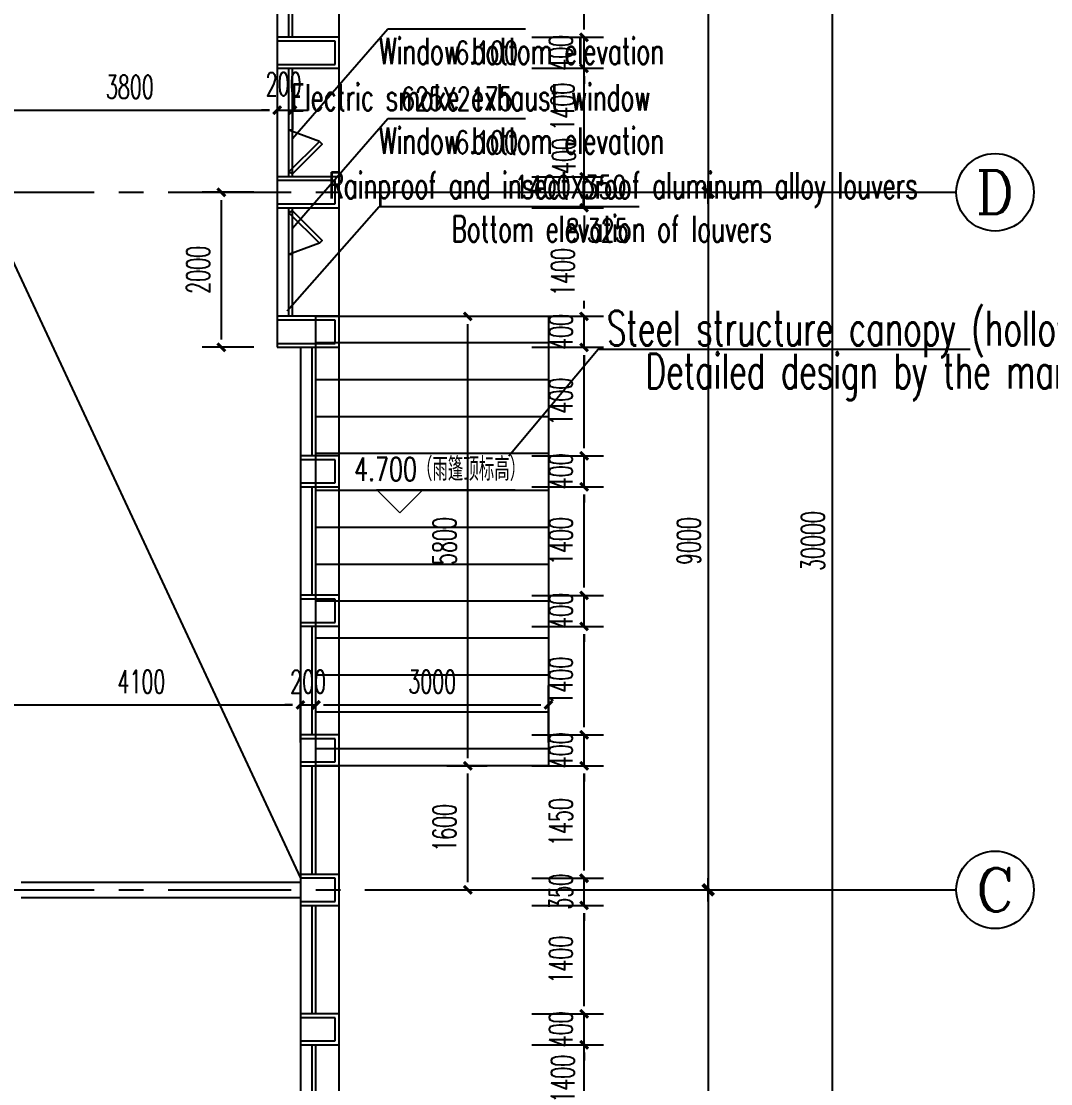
# Model space of a CAD drawing. Extents: x 824790 to 994147, y 4290613 to 4374713.
# Drawn here: x 949310 to 962588, y 4326693 to 4340402 of the extents above; entities that cross this region are included whole.
import ezdxf
from ezdxf.enums import TextEntityAlignment as Align

# ---------------------------------------------------------------- set-up
doc = ezdxf.new("R2010")
doc.units = 0
doc.header["$LTSCALE"] = 1000
doc.header["$MEASUREMENT"] = 0
for name, pattern in [('ACAD_ISO08W100', [36, 24, -3, 6, -3]), ('CENTER', [50.8, 31.75, -6.35, 6.35, -6.35]), ('DOTE', [2.42, 2, -0.2, 0.02, -0.2])]:
    doc.linetypes.add(name, pattern=pattern)
doc.layers.get('0').update_dxf_attribs({"color": 255, "linetype": 'CONTINUOUS'})
for name, color, linetype in [('A-AXIS', 3, 'CONTINUOUS'), ('A-AXIS-TEXT', 7, 'CONTINUOUS'), ('A-DIM', 201, 'CONTINUOUS'), ('A-DOTE', 8, 'ACAD_ISO08W100'), ('A-FACADE', 5, 'CONTINUOUS'), ('A-FIN-GRAN', 34, 'CONTINUOUS'), ('A-LINE', 254, 'CONTINUOUS'), ('A-NOTE', 150, 'CONTINUOUS'), ('A-WALL', 2, 'CONTINUOUS'), ('A-WINDOW', 4, 'CONTINUOUS'), ('A_DIM_EX1', 171, 'CONTINUOUS'), ('AXIS_TEXT', 7, 'CONTINUOUS'), ('DOTE', 17, 'DOTE'), ('PUB_TEXT', 7, 'CONTINUOUS'), ('WINDOW', 4, 'CONTINUOUS')]:
    doc.layers.add(name, color=color, linetype=linetype)
doc.layers.add('A_LEVEL', color=135, linetype='CONTINUOUS', lineweight=0)
doc.styles.add('_TCH_DIM', font='SIMPLEX', dxfattribs={"bigfont": 'GBCBIG'})
doc.styles.add('COMPLEX', font='COMPLEX')
doc.styles.add('DIM_FONT', font='SIMPLEX.shx', dxfattribs={"width": 0.6, "bigfont": 'GBCBIG.shx'})
doc.styles.add('MEN', font='tjromans.shx', dxfattribs={"width": 0.7, "bigfont": 'tjhztxt.shx'})
doc.styles.add('TONGJI-FONT', font='simplex.shx')
doc.dimstyles.new('DIM100', dxfattribs={"dimscale": 100, "dimtxt": 3, "dimasz": 0.01, "dimexe": 1, "dimexo": 1, "dimgap": 1, "dimtad": 1, "dimdec": 0, "dimtxsty": 'DIM_FONT', "dimblk1": 'h-_DIMX', "dimblk2": 'h-_DIMX', "dimsah": 1, "dimcen": 0.01, "dimclrd": 256, "dimclre": 256, "dimclrt": 7, "dimadec": 3, "dimazin": 3, "dimtfac": 1, "dimtdec": 0, "dimtix": 1, "dimtmove": 2, "dimatfit": 3, "dimldrblk": 'h-_DIMX', "dimtzin": 5, "dimarcsym": 0})
doc.dimstyles.new('DIMN', dxfattribs={"dimtxt": 300, "dimasz": 100, "dimexe": 250, "dimexo": 300, "dimgap": 150, "dimtad": 1, "dimdec": 0, "dimtxsty": 'DIM_FONT', "dimblk": 'h-_ArchTick', "dimcen": 2.5, "dimclrt": 7, "dimazin": 2, "dimtfac": 1, "dimtdec": 0, "dimtix": 1, "dimtmove": 2, "dimatfit": 3, "dimarcsym": 0})

# ---------------------------------------------------------------- blocks, each defined once
blk = doc.blocks.new('h-_DIMX')
blk.add_line((-150, 0), (150, 0))
at = {"const_width": 50}
blk.add_lwpolyline([(-70, -70), (70, 70)], dxfattribs=at)
blk = doc.blocks.new('*D68')
at = {"layer": 'A-AXIS', "lineweight": -2, "transparency": 16777216}
for p, q in [((-2486628, -1751229), (-2482369, -1751229)), ((-2482469, -1751230), (-2482469, -1760228)), ((-2486628, -1760229), (-2482369, -1760229))]:
    blk.add_line(p, q, dxfattribs=at)
for p, rotation in [((-2482469, -1751229), 90), ((-2482469, -1760229), 270)]:
    blk.add_blockref('h-_DIMX', p, dxfattribs=dict(at, rotation=rotation))
at = {"layer": 'A-AXIS', "color": 7, "transparency": 16777216, "insert": (-2482719, -1755729), "char_height": 300, "attachment_point": 5, "rotation": 90, "style": 'DIM_FONT'}
blk.add_mtext('\\A1;9000', dxfattribs=at)
blk = doc.blocks.new('*D69')
at = {"layer": 'A-AXIS', "lineweight": -2, "transparency": 16777216}
for p, q in [((-2486628, -1760229), (-2482369, -1760229)), ((-2482469, -1760230), (-2482469, -1769228)), ((-2486628, -1769229), (-2482369, -1769229))]:
    blk.add_line(p, q, dxfattribs=at)
for p, rotation in [((-2482469, -1760229), 90), ((-2482469, -1769229), 270)]:
    blk.add_blockref('h-_DIMX', p, dxfattribs=dict(at, rotation=rotation))
at = {"layer": 'A-AXIS', "color": 7, "transparency": 16777216, "insert": (-2482719, -1764729), "char_height": 300, "attachment_point": 5, "rotation": 90, "style": 'DIM_FONT'}
blk.add_mtext('\\A1;9000', dxfattribs=at)
blk = doc.blocks.new('*D70')
at = {"layer": 'A-AXIS', "lineweight": -2, "transparency": 16777216}
for p, q in [((-2486628, -1769229), (-2482369, -1769229)), ((-2482469, -1769230), (-2482469, -1778228)), ((-2486628, -1778229), (-2482369, -1778229))]:
    blk.add_line(p, q, dxfattribs=at)
for p, rotation in [((-2482469, -1769229), 90), ((-2482469, -1778229), 270)]:
    blk.add_blockref('h-_DIMX', p, dxfattribs=dict(at, rotation=rotation))
at = {"layer": 'A-AXIS', "color": 7, "transparency": 16777216, "insert": (-2482719, -1773729), "char_height": 300, "attachment_point": 5, "rotation": 90, "style": 'DIM_FONT'}
blk.add_mtext('\\A1;9000', dxfattribs=at)
blk = doc.blocks.new('*D73')
at = {"layer": 'A-AXIS', "lineweight": -2, "transparency": 16777216}
for p, q in [((-2486628, -1749729), (-2480769, -1749729)), ((-2480869, -1749730), (-2480869, -1779728)), ((-2486628, -1779729), (-2480769, -1779729))]:
    blk.add_line(p, q, dxfattribs=at)
for p, rotation in [((-2480869, -1749729), 90), ((-2480869, -1779729), 270)]:
    blk.add_blockref('h-_DIMX', p, dxfattribs=dict(at, rotation=rotation))
at = {"layer": 'A-AXIS', "color": 7, "transparency": 16777216, "insert": (-2481119, -1764729), "char_height": 300, "attachment_point": 5, "rotation": 90, "style": 'DIM_FONT'}
blk.add_mtext('\\A1;30000', dxfattribs=at)
blk = doc.blocks.new('h-_AXISO')
blk.add_circle((0, 0), 0.5)
at = {"layer": 'A-AXIS-TEXT', "style": 'COMPLEX', "width": 1.041667}
blk.add_attdef('A', text='', height=0.56, dxfattribs=at).set_placement((-0.25, -0.28), (0.25, -0.28), align=Align.FIT)
blk = doc.blocks.new('h-轴号横')
at = {"layer": 'DOTE', "linetype": 'ACAD_ISO08W100'}
for p, q in [((-2483711, -1894986), (-2479101, -1894986)), ((-2483711, -1903986), (-2479101, -1903986))]:
    blk.add_line(p, q, dxfattribs=at)
at = {"layer": 'A-AXIS'}
ref = blk.add_blockref('h-_AXISO', (-2478601, -1894986), dxfattribs=dict(at, xscale=1000, yscale=1000, zscale=1000))
ref.add_attrib('A', 'D', dxfattribs={"layer": 'AXIS_TEXT', "height": 560, "style": 'COMPLEX', "width": 1.102941}).set_placement((-2478851, -1895266), (-2478351, -1895266), align=Align.FIT)
ref = blk.add_blockref('h-_AXISO', (-2478601, -1903986), dxfattribs=dict(at, xscale=1000, yscale=1000, zscale=1000))
ref.add_attrib('A', 'C', dxfattribs={"layer": 'AXIS_TEXT', "height": 560, "style": 'COMPLEX', "width": 1.25}).set_placement((-2478851, -1904266), (-2478351, -1904266), align=Align.FIT)
blk = doc.blocks.new('h-ewryer')
at = {"layer": 'A-WINDOW', "ltscale": 0.5}
blk.add_line((366378, 243878), (366234, 243482), dxfattribs=at)
at = {"layer": 'A-WINDOW'}
for p, q in [((366234, 243532), (366234, 243482)), ((366784, 243532), (366784, 243482))]:
    blk.add_line(p, q, dxfattribs=at)
at = {"layer": 'A-WINDOW', "ltscale": 0.5}
blk.add_lwpolyline([(366378, 243878), (366413, 243914), (366802, 243525), (366767, 243489)], close=True, dxfattribs=at)
blk = doc.blocks.new('h-2层裙房幕墙')
at = {"layer": 'A-FACADE'}
blk.add_line((852011, 4006485), (852011, 4036435), dxfattribs=at)
at = {"layer": 'A-FIN-GRAN'}
for p, q in [((852011, 4027935), (851211, 4027935)), ((852011, 4027535), (852011, 4027935)), ((851961, 4027885), (851211, 4027885)), ((851961, 4027585), (851961, 4027885)), ((851211, 4027585), (851961, 4027585)), ((851211, 4027535), (852011, 4027535)), ((852011, 4026135), (851211, 4026135)), ((852011, 4026135), (851511, 4026135)), ((852011, 4026135), (851511, 4026135)), ((852011, 4025735), (852011, 4026135)), ((852011, 4025735), (852011, 4026135)), ((852011, 4025735), (852011, 4026135)), ((851961, 4026085), (851211, 4026085)), ((851961, 4026085), (851511, 4026085)), ((851961, 4026085), (851511, 4026085)), ((851961, 4025785), (851961, 4026085)), ((851961, 4025785), (851961, 4026085)), ((851961, 4025785), (851961, 4026085)), ((851211, 4025785), (851961, 4025785)), ((851211, 4025735), (852011, 4025735)), ((851511, 4025785), (851961, 4025785)), ((851511, 4025785), (851961, 4025785)), ((851511, 4025735), (852011, 4025735)), ((851511, 4025735), (852011, 4025735)), ((852011, 4024335), (851211, 4024335)), ((851961, 4024285), (851211, 4024285)), ((851961, 4023985), (851961, 4024285)), ((852011, 4023935), (852011, 4024335)), ((851211, 4023985), (851961, 4023985)), ((851211, 4023935), (852011, 4023935)), ((852011, 4022535), (851511, 4022535)), ((851961, 4022485), (851511, 4022485)), ((851961, 4022185), (851961, 4022485)), ((852011, 4022135), (852011, 4022535)), ((851511, 4022185), (851961, 4022185)), ((851511, 4022135), (852011, 4022135)), ((852011, 4020735), (851511, 4020735)), ((851961, 4020685), (851511, 4020685)), ((851961, 4020385), (851961, 4020685)), ((852011, 4020335), (852011, 4020735)), ((851511, 4020385), (851961, 4020385)), ((851511, 4020335), (852011, 4020335)), ((852011, 4018935), (851511, 4018935)), ((851961, 4018885), (851511, 4018885)), ((851961, 4018585), (851961, 4018885)), ((852011, 4018535), (852011, 4018935)), ((851511, 4018585), (851961, 4018585)), ((851511, 4018535), (852011, 4018535)), ((852011, 4017135), (851511, 4017135)), ((851961, 4017085), (851511, 4017085)), ((851961, 4016785), (851961, 4017085)), ((852011, 4016735), (852011, 4017135)), ((851511, 4016785), (851961, 4016785)), ((851511, 4016735), (852011, 4016735)), ((852011, 4015335), (851511, 4015335)), ((852011, 4014935), (852011, 4015335)), ((851961, 4015285), (851511, 4015285)), ((851961, 4014985), (851961, 4015285)), ((851511, 4014985), (851961, 4014985)), ((851511, 4014935), (852011, 4014935))]:
    blk.add_line(p, q, dxfattribs=at)
at = {"layer": 'WINDOW'}
for p, q in [((851211, 4034785), (851211, 4023935)), ((851211, 4034785), (851211, 4025735)), ((851361, 4027935), (851361, 4029335)), ((851411, 4027935), (851411, 4029335)), ((851361, 4026135), (851361, 4027535)), ((851411, 4026135), (851411, 4027535)), ((851361, 4024335), (851361, 4025735)), ((851411, 4024335), (851411, 4025735)), ((851511, 4023935), (851511, 4007235)), ((851661, 4022535), (851661, 4023935)), ((851711, 4022535), (851711, 4023935)), ((851661, 4020735), (851661, 4022135)), ((851711, 4020735), (851711, 4022135)), ((851661, 4018935), (851661, 4020335)), ((851711, 4018935), (851711, 4020335)), ((851661, 4017135), (851661, 4018535)), ((851711, 4017135), (851711, 4018535)), ((851661, 4015335), (851661, 4016735)), ((851711, 4015335), (851711, 4016735)), ((851661, 4013535), (851661, 4014935)), ((851711, 4013535), (851711, 4014935))]:
    blk.add_line(p, q, dxfattribs=at)
at = {"layer": 'A-WINDOW', "rotation": 270}
blk.add_blockref('h-ewryer', (607879, 4392969), dxfattribs=at)
at = {"layer": 'A-WINDOW', "xscale": -1, "rotation": 270}
blk.add_blockref('h-ewryer', (607879, 3658900), dxfattribs=at)
blk = doc.blocks.new('h-_ArchTick')
at = {"color": 0, "linetype": 'ByBlock', "const_width": 0.4}
blk.add_lwpolyline([(-0.5, -0.5), (0.5, 0.5)], dxfattribs=at)
blk = doc.blocks.new('*D169')
at = {"layer": 'A-DIM', "color": 0, "lineweight": -2, "transparency": 16777216}
for p, q in [((952310, 4338195), (951641, 4338195)), ((951891, 4336295), (951891, 4338095)), ((952310, 4336195), (951641, 4336195))]:
    blk.add_line(p, q, dxfattribs=at)
at = {"layer": 'A-DIM', "color": 0, "lineweight": -2, "transparency": 16777216, "xscale": 100, "yscale": 100, "zscale": 100}
for p, rotation in [((951891, 4338195), 90), ((951891, 4336195), 270)]:
    blk.add_blockref('h-_ArchTick', p, dxfattribs=dict(at, rotation=rotation))
at = {"layer": 'A-DIM', "color": 7, "transparency": 16777216, "insert": (951591, 4337195), "char_height": 300, "attachment_point": 5, "rotation": 90, "style": 'DIM_FONT'}
blk.add_mtext('\\A1;2000', dxfattribs=at)
blk = doc.blocks.new('*D172')
at = {"layer": 'A-DIM', "color": 0, "lineweight": -2, "transparency": 16777216}
for p, q in [((948810, 4339575), (948810, 4339005)), ((952610, 4339575), (952610, 4339005)), ((948910, 4339255), (952510, 4339255))]:
    blk.add_line(p, q, dxfattribs=at)
at = {"layer": 'A-DIM', "color": 0, "lineweight": -2, "transparency": 16777216, "xscale": 100, "yscale": 100, "zscale": 100, "rotation": 180}
blk.add_blockref('h-_ArchTick', (948810, 4339255), dxfattribs=at)
at = {"layer": 'A-DIM', "color": 0, "lineweight": -2, "transparency": 16777216, "xscale": 100, "yscale": 100, "zscale": 100}
blk.add_blockref('h-_ArchTick', (952610, 4339255), dxfattribs=at)
at = {"layer": 'A-DIM', "color": 7, "transparency": 16777216, "insert": (950710, 4339555), "char_height": 300, "attachment_point": 5, "style": 'DIM_FONT'}
blk.add_mtext('\\A1;3800', dxfattribs=at)
blk = doc.blocks.new('*D173')
at = {"layer": 'A-DIM', "color": 0, "lineweight": -2, "transparency": 16777216}
for p, q in [((952610, 4339575), (952610, 4339005)), ((952810, 4339575), (952810, 4339005)), ((952510, 4339255), (952410, 4339255)), ((952610, 4339255), (952810, 4339255)), ((952910, 4339255), (953010, 4339255))]:
    blk.add_line(p, q, dxfattribs=at)
at = {"layer": 'A-DIM', "color": 0, "lineweight": -2, "transparency": 16777216, "xscale": 100, "yscale": 100, "zscale": 100}
blk.add_blockref('h-_ArchTick', (952610, 4339255), dxfattribs=at)
at = {"layer": 'A-DIM', "color": 0, "lineweight": -2, "transparency": 16777216, "xscale": 100, "yscale": 100, "zscale": 100, "rotation": 180}
blk.add_blockref('h-_ArchTick', (952810, 4339255), dxfattribs=at)
at = {"layer": 'A-DIM', "color": 7, "transparency": 16777216, "insert": (952693, 4339592), "char_height": 300, "attachment_point": 5, "style": 'DIM_FONT'}
blk.add_mtext('\\A1;200', dxfattribs=at)
blk = doc.blocks.new('*D205')
at = {"layer": 'A-DIM', "color": 0, "lineweight": -2, "transparency": 16777216}
for p, q in [((948810, 4331095), (948810, 4331831)), ((952910, 4331095), (952910, 4331831)), ((948910, 4331581), (952810, 4331581))]:
    blk.add_line(p, q, dxfattribs=at)
at = {"layer": 'A-DIM', "color": 0, "lineweight": -2, "transparency": 16777216, "xscale": 100, "yscale": 100, "zscale": 100, "rotation": 180}
blk.add_blockref('h-_ArchTick', (948810, 4331581), dxfattribs=at)
at = {"layer": 'A-DIM', "color": 0, "lineweight": -2, "transparency": 16777216, "xscale": 100, "yscale": 100, "zscale": 100}
blk.add_blockref('h-_ArchTick', (952910, 4331581), dxfattribs=at)
at = {"layer": 'A-DIM', "color": 7, "transparency": 16777216, "insert": (950860, 4331881), "char_height": 300, "attachment_point": 5, "style": 'DIM_FONT'}
blk.add_mtext('\\A1;4100', dxfattribs=at)
blk = doc.blocks.new('*D206')
at = {"layer": 'A-DIM', "color": 0, "lineweight": -2, "transparency": 16777216}
for p, q in [((952910, 4331095), (952910, 4331831)), ((953110, 4331095), (953110, 4331831)), ((952810, 4331581), (952710, 4331581)), ((952910, 4331581), (953110, 4331581)), ((953210, 4331581), (953310, 4331581))]:
    blk.add_line(p, q, dxfattribs=at)
at = {"layer": 'A-DIM', "color": 0, "lineweight": -2, "transparency": 16777216, "xscale": 100, "yscale": 100, "zscale": 100}
blk.add_blockref('h-_ArchTick', (952910, 4331581), dxfattribs=at)
at = {"layer": 'A-DIM', "color": 0, "lineweight": -2, "transparency": 16777216, "xscale": 100, "yscale": 100, "zscale": 100, "rotation": 180}
blk.add_blockref('h-_ArchTick', (953110, 4331581), dxfattribs=at)
at = {"layer": 'A-DIM', "color": 7, "transparency": 16777216, "insert": (953010, 4331881), "char_height": 300, "attachment_point": 5, "style": 'DIM_FONT'}
blk.add_mtext('\\A1;200', dxfattribs=at)
blk = doc.blocks.new('*D207')
at = {"layer": 'A-DIM', "color": 0, "lineweight": -2, "transparency": 16777216}
for p, q in [((953110, 4331095), (953110, 4331831)), ((956110, 4331095), (956110, 4331831)), ((953210, 4331581), (956010, 4331581))]:
    blk.add_line(p, q, dxfattribs=at)
at = {"layer": 'A-DIM', "color": 0, "lineweight": -2, "transparency": 16777216, "xscale": 100, "yscale": 100, "zscale": 100, "rotation": 180}
blk.add_blockref('h-_ArchTick', (953110, 4331581), dxfattribs=at)
at = {"layer": 'A-DIM', "color": 0, "lineweight": -2, "transparency": 16777216, "xscale": 100, "yscale": 100, "zscale": 100}
blk.add_blockref('h-_ArchTick', (956110, 4331581), dxfattribs=at)
at = {"layer": 'A-DIM', "color": 7, "transparency": 16777216, "insert": (954610, 4331881), "char_height": 300, "attachment_point": 5, "style": 'DIM_FONT'}
blk.add_mtext('\\A1;3000', dxfattribs=at)
blk = doc.blocks.new('*D208')
at = {"layer": 'A-DIM', "color": 0, "lineweight": -2, "transparency": 16777216}
for p, q in [((954797, 4330795), (955319, 4330795)), ((955069, 4329295), (955069, 4330695)), ((954797, 4329195), (955319, 4329195))]:
    blk.add_line(p, q, dxfattribs=at)
at = {"layer": 'A-DIM', "color": 0, "lineweight": -2, "transparency": 16777216, "xscale": 100, "yscale": 100, "zscale": 100}
for p, rotation in [((955069, 4330795), 90), ((955069, 4329195), 270)]:
    blk.add_blockref('h-_ArchTick', p, dxfattribs=dict(at, rotation=rotation))
at = {"layer": 'A-DIM', "color": 7, "transparency": 16777216, "insert": (954769, 4329995), "char_height": 300, "attachment_point": 5, "rotation": 90, "style": 'DIM_FONT'}
blk.add_mtext('\\A1;1600', dxfattribs=at)
blk = doc.blocks.new('*D209')
at = {"layer": 'A-DIM', "color": 0, "lineweight": -2, "transparency": 16777216}
for p, q in [((954797, 4336595), (955319, 4336595)), ((955069, 4330895), (955069, 4336495)), ((954797, 4330795), (955319, 4330795))]:
    blk.add_line(p, q, dxfattribs=at)
at = {"layer": 'A-DIM', "color": 0, "lineweight": -2, "transparency": 16777216, "xscale": 100, "yscale": 100, "zscale": 100}
for p, rotation in [((955069, 4336595), 90), ((955069, 4330795), 270)]:
    blk.add_blockref('h-_ArchTick', p, dxfattribs=dict(at, rotation=rotation))
at = {"layer": 'A-DIM', "color": 7, "transparency": 16777216, "insert": (954769, 4333695), "char_height": 300, "attachment_point": 5, "rotation": 90, "style": 'DIM_FONT'}
blk.add_mtext('\\A1;5800', dxfattribs=at)
blk = doc.blocks.new('*D240')
at = {"layer": 'A-DIM', "color": 0, "lineweight": -2, "transparency": 16777216}
for p, q in [((955897, 4341595), (956819, 4341595)), ((956569, 4340295), (956569, 4341495)), ((955897, 4340195), (956819, 4340195))]:
    blk.add_line(p, q, dxfattribs=at)
at = {"layer": 'A-DIM', "color": 0, "lineweight": -2, "transparency": 16777216, "xscale": 100, "yscale": 100, "zscale": 100}
for p, rotation in [((956569, 4341595), 90), ((956569, 4340195), 270)]:
    blk.add_blockref('h-_ArchTick', p, dxfattribs=dict(at, rotation=rotation))
at = {"layer": 'A-DIM', "color": 7, "transparency": 16777216, "insert": (956269, 4340895), "char_height": 300, "attachment_point": 5, "rotation": 90, "style": 'DIM_FONT'}
blk.add_mtext('\\A1;1400', dxfattribs=at)
blk = doc.blocks.new('*D241')
at = {"layer": 'A-DIM', "color": 0, "lineweight": -2, "transparency": 16777216}
for p, q in [((956569, 4340295), (956569, 4340395)), ((955897, 4340195), (956819, 4340195)), ((956569, 4339795), (956569, 4340195)), ((955897, 4339795), (956819, 4339795)), ((956569, 4339695), (956569, 4339595))]:
    blk.add_line(p, q, dxfattribs=at)
at = {"layer": 'A-DIM', "color": 0, "lineweight": -2, "transparency": 16777216, "xscale": 100, "yscale": 100, "zscale": 100}
for p, rotation in [((956569, 4340195), 270), ((956569, 4339795), 90)]:
    blk.add_blockref('h-_ArchTick', p, dxfattribs=dict(at, rotation=rotation))
at = {"layer": 'A-DIM', "color": 7, "transparency": 16777216, "insert": (956269, 4339995), "char_height": 300, "attachment_point": 5, "rotation": 90, "style": 'DIM_FONT'}
blk.add_mtext('\\A1;400', dxfattribs=at)
blk = doc.blocks.new('*D242')
at = {"layer": 'A-DIM', "color": 0, "lineweight": -2, "transparency": 16777216}
for p, q in [((956569, 4339895), (956569, 4339995)), ((955897, 4339795), (956819, 4339795)), ((956569, 4338395), (956569, 4339795)), ((955897, 4338395), (956819, 4338395)), ((956569, 4338295), (956569, 4338195))]:
    blk.add_line(p, q, dxfattribs=at)
at = {"layer": 'A-DIM', "color": 0, "lineweight": -2, "transparency": 16777216, "xscale": 100, "yscale": 100, "zscale": 100}
for p, rotation in [((956569, 4339795), 270), ((956569, 4338395), 90)]:
    blk.add_blockref('h-_ArchTick', p, dxfattribs=dict(at, rotation=rotation))
at = {"layer": 'A-DIM', "color": 7, "transparency": 16777216, "insert": (956291, 4339300), "char_height": 300, "attachment_point": 5, "rotation": 90, "style": 'DIM_FONT'}
blk.add_mtext('\\A1;1400', dxfattribs=at)
blk = doc.blocks.new('*D243')
at = {"layer": 'A-DIM', "color": 0, "lineweight": -2, "transparency": 16777216}
for p, q in [((956569, 4338495), (956569, 4338595)), ((955897, 4338395), (956819, 4338395)), ((956569, 4337995), (956569, 4338395)), ((955897, 4337995), (956819, 4337995)), ((956569, 4337895), (956569, 4337795))]:
    blk.add_line(p, q, dxfattribs=at)
at = {"layer": 'A-DIM', "color": 0, "lineweight": -2, "transparency": 16777216, "xscale": 100, "yscale": 100, "zscale": 100}
for p, rotation in [((956569, 4338395), 270), ((956569, 4337995), 90)]:
    blk.add_blockref('h-_ArchTick', p, dxfattribs=dict(at, rotation=rotation))
at = {"layer": 'A-DIM', "color": 7, "transparency": 16777216, "insert": (956307, 4338663), "char_height": 300, "attachment_point": 5, "rotation": 90, "style": 'DIM_FONT'}
blk.add_mtext('\\A1;400', dxfattribs=at)
blk = doc.blocks.new('*D244')
at = {"layer": 'A-DIM', "color": 0, "lineweight": -2, "transparency": 16777216}
for p, q in [((955897, 4337995), (956819, 4337995)), ((956569, 4337895), (956569, 4337616)), ((956569, 4336695), (956569, 4336716)), ((955897, 4336595), (956819, 4336595))]:
    blk.add_line(p, q, dxfattribs=at)
at = {"layer": 'A-DIM', "color": 0, "lineweight": -2, "transparency": 16777216, "xscale": 100, "yscale": 100, "zscale": 100}
for p, rotation in [((956569, 4337995), 90), ((956569, 4336595), 270)]:
    blk.add_blockref('h-_ArchTick', p, dxfattribs=dict(at, rotation=rotation))
at = {"layer": 'A-DIM', "color": 7, "transparency": 16777216, "insert": (956294, 4337166), "char_height": 300, "attachment_point": 5, "rotation": 90, "style": 'DIM_FONT'}
blk.add_mtext('\\A1;1400', dxfattribs=at)
blk = doc.blocks.new('*D245')
at = {"layer": 'A-DIM', "color": 0, "lineweight": -2, "transparency": 16777216}
for p, q in [((956569, 4336695), (956569, 4336795)), ((955897, 4336595), (956819, 4336595)), ((956569, 4336195), (956569, 4336595)), ((955897, 4336195), (956819, 4336195)), ((956569, 4336095), (956569, 4335995))]:
    blk.add_line(p, q, dxfattribs=at)
at = {"layer": 'A-DIM', "color": 0, "lineweight": -2, "transparency": 16777216, "xscale": 100, "yscale": 100, "zscale": 100}
for p, rotation in [((956569, 4336595), 270), ((956569, 4336195), 90)]:
    blk.add_blockref('h-_ArchTick', p, dxfattribs=dict(at, rotation=rotation))
at = {"layer": 'A-DIM', "color": 7, "transparency": 16777216, "insert": (956269, 4336395), "char_height": 300, "attachment_point": 5, "rotation": 90, "style": 'DIM_FONT'}
blk.add_mtext('\\A1;400', dxfattribs=at)
blk = doc.blocks.new('*D246')
at = {"layer": 'A-DIM', "color": 0, "lineweight": -2, "transparency": 16777216}
for p, q in [((955897, 4336195), (956819, 4336195)), ((956569, 4334895), (956569, 4336095)), ((955897, 4334795), (956819, 4334795))]:
    blk.add_line(p, q, dxfattribs=at)
at = {"layer": 'A-DIM', "color": 0, "lineweight": -2, "transparency": 16777216, "xscale": 100, "yscale": 100, "zscale": 100}
for p, rotation in [((956569, 4336195), 90), ((956569, 4334795), 270)]:
    blk.add_blockref('h-_ArchTick', p, dxfattribs=dict(at, rotation=rotation))
at = {"layer": 'A-DIM', "color": 7, "transparency": 16777216, "insert": (956269, 4335495), "char_height": 300, "attachment_point": 5, "rotation": 90, "style": 'DIM_FONT'}
blk.add_mtext('\\A1;1400', dxfattribs=at)
blk = doc.blocks.new('*D247')
at = {"layer": 'A-DIM', "color": 0, "lineweight": -2, "transparency": 16777216}
for p, q in [((956569, 4334895), (956569, 4334995)), ((955897, 4334795), (956819, 4334795)), ((956569, 4334395), (956569, 4334795)), ((955897, 4334395), (956819, 4334395)), ((956569, 4334295), (956569, 4334195))]:
    blk.add_line(p, q, dxfattribs=at)
at = {"layer": 'A-DIM', "color": 0, "lineweight": -2, "transparency": 16777216, "xscale": 100, "yscale": 100, "zscale": 100}
for p, rotation in [((956569, 4334795), 270), ((956569, 4334395), 90)]:
    blk.add_blockref('h-_ArchTick', p, dxfattribs=dict(at, rotation=rotation))
at = {"layer": 'A-DIM', "color": 7, "transparency": 16777216, "insert": (956269, 4334595), "char_height": 300, "attachment_point": 5, "rotation": 90, "style": 'DIM_FONT'}
blk.add_mtext('\\A1;400', dxfattribs=at)
blk = doc.blocks.new('*D248')
at = {"layer": 'A-DIM', "color": 0, "lineweight": -2, "transparency": 16777216}
for p, q in [((955897, 4334395), (956819, 4334395)), ((956569, 4333095), (956569, 4334295)), ((955897, 4332995), (956819, 4332995))]:
    blk.add_line(p, q, dxfattribs=at)
at = {"layer": 'A-DIM', "color": 0, "lineweight": -2, "transparency": 16777216, "xscale": 100, "yscale": 100, "zscale": 100}
for p, rotation in [((956569, 4334395), 90), ((956569, 4332995), 270)]:
    blk.add_blockref('h-_ArchTick', p, dxfattribs=dict(at, rotation=rotation))
at = {"layer": 'A-DIM', "color": 7, "transparency": 16777216, "insert": (956269, 4333695), "char_height": 300, "attachment_point": 5, "rotation": 90, "style": 'DIM_FONT'}
blk.add_mtext('\\A1;1400', dxfattribs=at)
blk = doc.blocks.new('*D249')
at = {"layer": 'A-DIM', "color": 0, "lineweight": -2, "transparency": 16777216}
for p, q in [((956569, 4333095), (956569, 4333195)), ((955897, 4332995), (956819, 4332995)), ((956569, 4332595), (956569, 4332995)), ((955897, 4332595), (956819, 4332595)), ((956569, 4332495), (956569, 4332395))]:
    blk.add_line(p, q, dxfattribs=at)
at = {"layer": 'A-DIM', "color": 0, "lineweight": -2, "transparency": 16777216, "xscale": 100, "yscale": 100, "zscale": 100}
for p, rotation in [((956569, 4332995), 270), ((956569, 4332595), 90)]:
    blk.add_blockref('h-_ArchTick', p, dxfattribs=dict(at, rotation=rotation))
at = {"layer": 'A-DIM', "color": 7, "transparency": 16777216, "insert": (956269, 4332795), "char_height": 300, "attachment_point": 5, "rotation": 90, "style": 'DIM_FONT'}
blk.add_mtext('\\A1;400', dxfattribs=at)
blk = doc.blocks.new('*D250')
at = {"layer": 'A-DIM', "color": 0, "lineweight": -2, "transparency": 16777216}
for p, q in [((955897, 4332595), (956819, 4332595)), ((956569, 4331295), (956569, 4332495)), ((955897, 4331195), (956819, 4331195))]:
    blk.add_line(p, q, dxfattribs=at)
at = {"layer": 'A-DIM', "color": 0, "lineweight": -2, "transparency": 16777216, "xscale": 100, "yscale": 100, "zscale": 100}
for p, rotation in [((956569, 4332595), 90), ((956569, 4331195), 270)]:
    blk.add_blockref('h-_ArchTick', p, dxfattribs=dict(at, rotation=rotation))
at = {"layer": 'A-DIM', "color": 7, "transparency": 16777216, "insert": (956269, 4331895), "char_height": 300, "attachment_point": 5, "rotation": 90, "style": 'DIM_FONT'}
blk.add_mtext('\\A1;1400', dxfattribs=at)
blk = doc.blocks.new('*D251')
at = {"layer": 'A-DIM', "color": 0, "lineweight": -2, "transparency": 16777216}
for p, q in [((956569, 4331295), (956569, 4331395)), ((955897, 4331195), (956819, 4331195)), ((956569, 4330795), (956569, 4331195)), ((955897, 4330795), (956819, 4330795)), ((956569, 4330695), (956569, 4330595))]:
    blk.add_line(p, q, dxfattribs=at)
at = {"layer": 'A-DIM', "color": 0, "lineweight": -2, "transparency": 16777216, "xscale": 100, "yscale": 100, "zscale": 100}
for p, rotation in [((956569, 4331195), 270), ((956569, 4330795), 90)]:
    blk.add_blockref('h-_ArchTick', p, dxfattribs=dict(at, rotation=rotation))
at = {"layer": 'A-DIM', "color": 7, "transparency": 16777216, "insert": (956269, 4330995), "char_height": 300, "attachment_point": 5, "rotation": 90, "style": 'DIM_FONT'}
blk.add_mtext('\\A1;400', dxfattribs=at)
blk = doc.blocks.new('*D252')
at = {"layer": 'A-DIM', "color": 0, "lineweight": -2, "transparency": 16777216}
for p, q in [((955897, 4330795), (956819, 4330795)), ((956569, 4329445), (956569, 4330695)), ((955897, 4329345), (956819, 4329345))]:
    blk.add_line(p, q, dxfattribs=at)
at = {"layer": 'A-DIM', "color": 0, "lineweight": -2, "transparency": 16777216, "xscale": 100, "yscale": 100, "zscale": 100}
for p, rotation in [((956569, 4330795), 90), ((956569, 4329345), 270)]:
    blk.add_blockref('h-_ArchTick', p, dxfattribs=dict(at, rotation=rotation))
at = {"layer": 'A-DIM', "color": 7, "transparency": 16777216, "insert": (956269, 4330070), "char_height": 300, "attachment_point": 5, "rotation": 90, "style": 'DIM_FONT'}
blk.add_mtext('\\A1;1450', dxfattribs=at)
blk = doc.blocks.new('*D253')
at = {"layer": 'A-DIM', "color": 0, "lineweight": -2, "transparency": 16777216}
for p, q in [((956569, 4329445), (956569, 4329545)), ((955897, 4329345), (956819, 4329345)), ((956569, 4328995), (956569, 4329345)), ((955897, 4328995), (956819, 4328995)), ((956569, 4328895), (956569, 4328795))]:
    blk.add_line(p, q, dxfattribs=at)
at = {"layer": 'A-DIM', "color": 0, "lineweight": -2, "transparency": 16777216, "xscale": 100, "yscale": 100, "zscale": 100}
for p, rotation in [((956569, 4329345), 270), ((956569, 4328995), 90)]:
    blk.add_blockref('h-_ArchTick', p, dxfattribs=dict(at, rotation=rotation))
at = {"layer": 'A-DIM', "color": 7, "transparency": 16777216, "insert": (956269, 4329170), "char_height": 300, "attachment_point": 5, "rotation": 90, "style": 'DIM_FONT'}
blk.add_mtext('\\A1;350', dxfattribs=at)
blk = doc.blocks.new('*D254')
at = {"layer": 'A-DIM', "color": 0, "lineweight": -2, "transparency": 16777216}
for p, q in [((955897, 4328995), (956819, 4328995)), ((956569, 4327695), (956569, 4328895)), ((955897, 4327595), (956819, 4327595))]:
    blk.add_line(p, q, dxfattribs=at)
at = {"layer": 'A-DIM', "color": 0, "lineweight": -2, "transparency": 16777216, "xscale": 100, "yscale": 100, "zscale": 100}
for p, rotation in [((956569, 4328995), 90), ((956569, 4327595), 270)]:
    blk.add_blockref('h-_ArchTick', p, dxfattribs=dict(at, rotation=rotation))
at = {"layer": 'A-DIM', "color": 7, "transparency": 16777216, "insert": (956269, 4328295), "char_height": 300, "attachment_point": 5, "rotation": 90, "style": 'DIM_FONT'}
blk.add_mtext('\\A1;1400', dxfattribs=at)
blk = doc.blocks.new('*D255')
at = {"layer": 'A-DIM', "color": 0, "lineweight": -2, "transparency": 16777216}
for p, q in [((956569, 4327695), (956569, 4327795)), ((955897, 4327595), (956819, 4327595)), ((956569, 4327195), (956569, 4327595)), ((955897, 4327195), (956819, 4327195)), ((956569, 4327095), (956569, 4326995))]:
    blk.add_line(p, q, dxfattribs=at)
at = {"layer": 'A-DIM', "color": 0, "lineweight": -2, "transparency": 16777216, "xscale": 100, "yscale": 100, "zscale": 100}
for p, rotation in [((956569, 4327595), 270), ((956569, 4327195), 90)]:
    blk.add_blockref('h-_ArchTick', p, dxfattribs=dict(at, rotation=rotation))
at = {"layer": 'A-DIM', "color": 7, "transparency": 16777216, "insert": (956269, 4327395), "char_height": 300, "attachment_point": 5, "rotation": 90, "style": 'DIM_FONT'}
blk.add_mtext('\\A1;400', dxfattribs=at)
blk = doc.blocks.new('*D256')
at = {"layer": 'A-DIM', "color": 0, "lineweight": -2, "transparency": 16777216}
for p, q in [((956569, 4327295), (956569, 4327395)), ((955897, 4327195), (956819, 4327195)), ((956569, 4325795), (956569, 4327195)), ((955897, 4325795), (956819, 4325795)), ((956569, 4325695), (956569, 4325595))]:
    blk.add_line(p, q, dxfattribs=at)
at = {"layer": 'A-DIM', "color": 0, "lineweight": -2, "transparency": 16777216, "xscale": 100, "yscale": 100, "zscale": 100}
for p, rotation in [((956569, 4327195), 270), ((956569, 4325795), 90)]:
    blk.add_blockref('h-_ArchTick', p, dxfattribs=dict(at, rotation=rotation))
at = {"layer": 'A-DIM', "color": 7, "transparency": 16777216, "insert": (956294, 4326758), "char_height": 300, "attachment_point": 5, "rotation": 90, "style": 'DIM_FONT'}
blk.add_mtext('\\A1;1400', dxfattribs=at)
blk = doc.blocks.new('h-wrt')
at = {"layer": 'A-DOTE', "linetype": 'CENTER', "ltscale": 0.05}
for p, q in [((-2603736, -1760229), (-2483728.3, -1760229)), ((-2603736, -1769229), (-2483728.3, -1769229))]:
    blk.add_line(p, q, dxfattribs=at)
at = {"layer": 'A_DIM_EX1'}
blk.add_blockref('h-轴号横', (-168.1, 134757.2), dxfattribs=at)
at = {"layer": 'A-AXIS'}
for base, p1, p2, picture, middle in [((-2480869.5, -1779729), (-2486728.3, -1749729), (-2486728.3, -1779729), '*D73', (-2481119.5, -1764729)), ((-2482469.5, -1760229), (-2486728.3, -1751229), (-2486728.3, -1760229), '*D68', (-2482719.5, -1755729)), ((-2482469.5, -1769229), (-2486728.3, -1760229), (-2486728.3, -1769229), '*D69', (-2482719.5, -1764729)), ((-2482469.5, -1778229), (-2486728.3, -1769229), (-2486728.3, -1778229), '*D70', (-2482719.5, -1773729))]:
    dim = blk.add_linear_dim(base=base, p1=p1, p2=p2, angle=90, dimstyle='DIM100', dxfattribs=at)
    dim.commit()
    dim.dimension.update_dxf_attribs({"geometry": picture, "text_midpoint": middle})

msp = doc.modelspace()

# ---------------------------------------------------------------- hatches: boundary and pattern name
at = {"layer": 'A-WINDOW'}
h = msp.add_hatch(dxfattribs=at)
h.set_pattern_fill('ANSI31', color=256, scale=300, angle=135, style=0)
h.set_pattern_definition([(180, (301399, 0), (-9e-14, -476.25), [])])
h.paths.add_polyline_path([(953109.9, 4336595.4), (956109.9, 4336595.4), (956109.9, 4330795.4), (953109.9, 4330795.4)])
h.paths.add_polyline_path([(840109.9, 4336595.4), (837109.9, 4336595.4), (837109.9, 4330795.4), (840109.9, 4330795.4)])

# ---------------------------------------------------------------- linework, layer by layer
at = {"layer": 'A-LINE'}
msp.add_line((946003.9, 4344158.7), (952909.9, 4329345.4), dxfattribs=at)
at = {"layer": 'A-NOTE'}
for p, q in [((952809.9, 4338889.1), (954036, 4340304)), ((954036, 4340304), (955811.6, 4340304)), ((952809.9, 4337732.6), (954036, 4339147.6)), ((954036, 4339147.6), (955811.6, 4339147.6)), ((952738.3, 4336665.3), (953926.8, 4338010.4)), ((953926.8, 4338010.4), (957278.4, 4338010.4))]:
    msp.add_line(p, q, dxfattribs=at)
msp.add_lwpolyline([(955597.2, 4334795.4), (956751.9, 4336169.5), (961548.4, 4336169.5)], dxfattribs=at)
at = {"layer": 'A-WALL'}
for p, q in [((949309.9, 4329295.4), (952909.9, 4329295.4)), ((949309.9, 4329095.4), (952909.9, 4329095.4))]:
    msp.add_line(p, q, dxfattribs=at)
at = {"layer": 'A-WINDOW'}
msp.add_lwpolyline([(953109.9, 4336595.4), (956109.9, 4336595.4), (956109.9, 4330795.4), (953109.9, 4330795.4)], close=True, dxfattribs=at)
at = {"layer": 'A_LEVEL'}
msp.add_lwpolyline([(954493.6, 4334360.5), (954193.6, 4334060.5), (953893.6, 4334360.5), (955678.9, 4334360.5)], dxfattribs=at)

# ---------------------------------------------------------------- block references
at = {"layer": 'A-WINDOW'}
msp.add_blockref('h-2层裙房幕墙', (101399, 312260.4), dxfattribs=at)
at = {"layer": 'DOTE'}
msp.add_blockref('h-wrt', (3440638.8, 6098424.3), dxfattribs=at)

# ---------------------------------------------------------------- texts
at = {"layer": 'A-NOTE', "style": 'TONGJI-FONT', "width": 0.65}
for s, p in [('Steel structure canopy (hollow laminated tempered glass)', (956863.1, 4336216.8)), ('Detailed design by the manufacturer', (957363.8, 4335662.8))]:
    msp.add_text(s, height=450, dxfattribs=at).set_placement(p)
at = {"layer": 'A_LEVEL', "style": 'MEN', "width": 0.7}
msp.add_attdef('4.700（雨篷顶标高）', text='1', height=300, dxfattribs=at).set_placement((955809.4, 4334472.8, -0.3), align=Align.RIGHT)
at = {"layer": 'PUB_TEXT'}
for s, height, style, width, p in [('Window bottom elevation', 337.589, 'TONGJI-FONT', 0.65, (953923.6, 4339849)), ('6.100', 297.5, '_TCH_DIM', 0.705882, (954906.6, 4339849)), ('Electric smoke exhaust window', 337.589, 'TONGJI-FONT', 0.65, (952787.8, 4339252.6)), ('625X2175', 297.5, '_TCH_DIM', 0.705882, (954206.6, 4339252.6)), ('Window bottom elevation', 337.589, 'TONGJI-FONT', 0.65, (953923.6, 4338692.6)), ('6.100', 297.5, '_TCH_DIM', 0.705882, (954906.6, 4338692.6)), ('Rainproof and insect proof aluminum alloy louvers', 337.589, 'TONGJI-FONT', 0.65, (953271.7, 4338115.4)), ('1400X350', 297.5, '_TCH_DIM', 0.705882, (955673.4, 4338115.4)), ('Bottom elevation of louvers', 337.589, 'TONGJI-FONT', 0.65, (954858.9, 4337555.4)), ('8.325', 297.5, '_TCH_DIM', 0.705882, (956333.4, 4337555.4))]:
    msp.add_text(s, height=height, dxfattribs=dict(at, style=style, width=width)).set_placement(p)

# ---------------------------------------------------------------- dimensions: what is measured, and where the dimension line sits
at = {"layer": 'A-DIM'}
for p1, p2, distance, picture, middle in [((955597.2, 4340195.4), (955597.2, 4341595.4), -972.1, '*D240', (956269.3, 4340895.4)), ((955597.2, 4339795.4), (955597.2, 4340195.4), -972.1, '*D241', (956269.3, 4339995.4)), ((948809.9, 4339875), (952609.9, 4339875), -619.8, '*D172', (950709.9, 4339555.2)), ((952609.9, 4336195.4), (952609.9, 4338195.4), 718.4, '*D169', (951591.5, 4337195.4)), ((955597.2, 4336195.4), (955597.2, 4336595.4), -972.1, '*D245', (956269.3, 4336395.4)), ((954497.3, 4330795.4), (954497.3, 4336595.4), -571.9, '*D209', (954769.2, 4333695.4)), ((955597.2, 4334795.4), (955597.2, 4336195.4), -972.1, '*D246', (956269.3, 4335495.4)), ((955597.2, 4334395.4), (955597.2, 4334795.4), -972.1, '*D247', (956269.3, 4334595.4)), ((955597.2, 4332995.4), (955597.2, 4334395.4), -972.1, '*D248', (956269.3, 4333695.4)), ((955597.2, 4332595.4), (955597.2, 4332995.4), -972.1, '*D249', (956269.3, 4332795.4)), ((955597.2, 4331195.4), (955597.2, 4332595.4), -972.1, '*D250', (956269.3, 4331895.4)), ((948809.9, 4330795.4), (952909.9, 4330795.4), 785.9, '*D205', (950859.9, 4331881.3)), ((952909.9, 4330795.4), (953109.9, 4330795.4), 785.9, '*D206', (953009.9, 4331881.3)), ((953109.9, 4330795.4), (956109.9, 4330795.4), 785.9, '*D207', (954609.9, 4331881.3)), ((955597.2, 4330795.4), (955597.2, 4331195.4), -972.1, '*D251', (956269.3, 4330995.4)), ((954497.3, 4329195.4), (954497.3, 4330795.4), -571.9, '*D208', (954769.2, 4329995.4)), ((955597.2, 4329345.4), (955597.2, 4330795.4), -972.1, '*D252', (956269.3, 4330070.4)), ((955597.2, 4328995.4), (955597.2, 4329345.4), -972.1, '*D253', (956269.3, 4329170.4)), ((955597.2, 4327595.4), (955597.2, 4328995.4), -972.1, '*D254', (956269.3, 4328295.4)), ((955597.2, 4327195.4), (955597.2, 4327595.4), -972.1, '*D255', (956269.3, 4327395.4))]:
    dim = msp.add_aligned_dim(p1=p1, p2=p2, distance=distance, dimstyle='DIMN', dxfattribs=at)
    dim.commit()
    dim.dimension.update_dxf_attribs({"geometry": picture, "text_midpoint": middle})
for base, p1, p2, angle, picture, middle in [((956569.3, 4339795.4), (955597.2, 4338395.4), (955597.2, 4339795.4), 90, '*D242', (956291.3, 4339299.7)), ((952809.9, 4339255.2), (952609.9, 4339875), (952809.9, 4339875), 0, '*D173', (952693.2, 4339591.7)), ((956569.3, 4338395.4), (955597.2, 4337995.4), (955597.2, 4338395.4), 90, '*D243', (956306.8, 4338663)), ((956569.3, 4337995.4), (955597.2, 4336595.4), (955597.2, 4337995.4), 90, '*D244', (956294.3, 4337166.4)), ((956569.3, 4327195.4), (955597.2, 4325795.4), (955597.2, 4327195.4), 90, '*D256', (956294.3, 4326757.9))]:
    dim = msp.add_linear_dim(base=base, p1=p1, p2=p2, angle=angle, dimstyle='DIMN', dxfattribs=at)
    dim.commit()
    dim.dimension.update_dxf_attribs({"geometry": picture, "text_midpoint": middle, "dimtype": 129})

doc.saveas('drawing.dxf')
